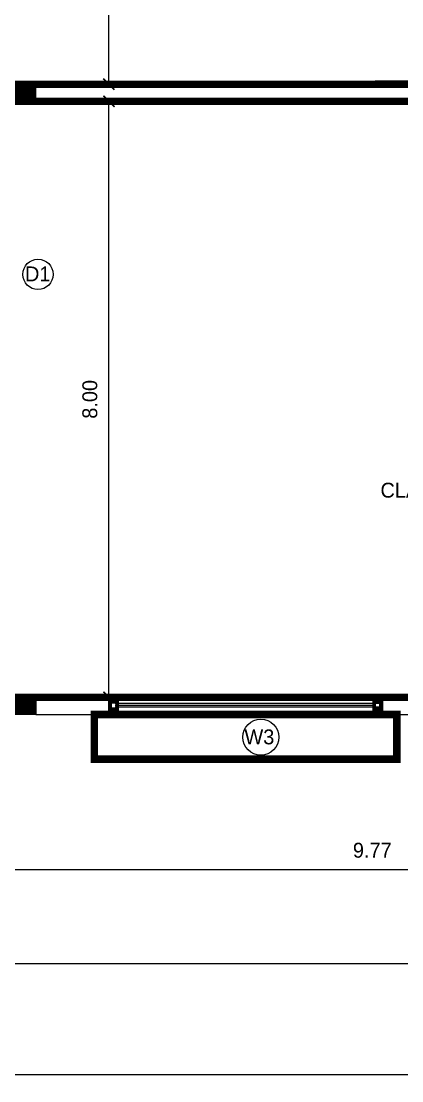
# Model space of a CAD drawing. Header units: metres. Extents: x 6101839 to 6102590, y -6659932 to -6659648.
# Drawn here: x 6102100.32 to 6102105.43, y -6659713.69 to -6659699.46 of the extents above; entities that cross this region are included whole.
import ezdxf

# ---------------------------------------------------------------- set-up
doc = ezdxf.new("R2010")
doc.units = ezdxf.units.M
doc.header["$LTSCALE"] = 500
doc.header["$MEASUREMENT"] = 0
doc.linetypes.add('DASHED2', pattern=[0.375, 0.25, -0.125])
doc.layers.get('0').update_dxf_attribs({"linetype": 'CONTINUOUS'})
doc.layers.get('Defpoints').update_dxf_attribs({"linetype": 'CONTINUOUS'})
for name, color, linetype in [('above', 250, 'DASHED2'), ('BLK_1_FLR_0_CARPET_AREA', 10, 'CONTINUOUS'), ('BLK_1_FLR_0_CHAJJA', 6, 'CONTINUOUS'), ('COL', 2, 'CONTINUOUS'), ('DOORTEXT', 13, 'CONTINUOUS'), ('ED', 30, 'CONTINUOUS'), ('FURN1', 252, 'CONTINUOUS'), ('FURNITURE', 252, 'CONTINUOUS'), ('HATCH', 15, 'CONTINUOUS'), ('TEXT', 4, 'CONTINUOUS'), ('W-SCH', 205, 'CONTINUOUS'), ('wall1', 125, 'CONTINUOUS')]:
    doc.layers.add(name, color=color, linetype=linetype)
doc.styles.add('RM', font='GOTHIC.TTF')
doc.styles.add('S2', font='GOTHIC.TTF')
doc.styles.add('USA TEXT', font='GOTHIC.TTF')
doc.dimstyles.new('1-100-ED', dxfattribs={"dimtxt": 0.2, "dimasz": 0.15, "dimexe": 0.18, "dimexo": 0.0625, "dimgap": 0.15, "dimtad": 1, "dimzin": 0, "dimdsep": 46, "dimtxsty": 'USA TEXT', "dimblk": 'ARCHTICK', "dimcen": 0.1, "dimse1": 1, "dimse2": 1, "dimclrd": 256, "dimclrt": 256, "dimadec": 0, "dimazin": 0, "dimtfac": 1, "dimtofl": 0, "dimtmove": 0, "dimatfit": 3, "dimldrblk": 'ARCHTICK', "dimfxl": 0.18, "dimtolj": 1, "dimtzin": 0, "dimarcsym": 0})

# ---------------------------------------------------------------- blocks, each defined once
blk = doc.blocks.new('NEWCOL')
at = {"layer": 'HATCH'}
h = blk.add_hatch(dxfattribs=at)
h.set_pattern_fill('ANSI31', color=256, scale=3, angle=270, style=0)
h.set_pattern_definition([(315, (-629970.925706138, -258732.0878365731), (6.735192090801866, 6.735192090801863), [])])
h.paths.add_polyline_path([(0, 115), (-115, 115), (-115, 0), (-37.5, 0), (-37.49999999988359, 37.50000000002911), (0, 37.4999999999709)])
h.paths.add_polyline_path([(115, 115.0000000000291), (0, 115), (1.164153e-10, 37.50000000002911), (37.5, 37.4999999999709), (37.5, 0), (115, 0)])
h.paths.add_polyline_path([(115, 0), (37.5, 0), (37.50000000011642, -37.4999999999709), (0, -37.4999999999709), (1.164153e-10, -484.9999999999708), (115, -485)])
h.paths.add_polyline_path([(0, -37.5), (-37.49999999988359, -37.4999999999709), (-37.5, 0), (-115, 0), (-115, -485), (0, -485)])
at = {"layer": 'COL'}
for p, q in [((-115, 0), (115, 0)), ((0, -485), (0, 115))]:
    blk.add_line(p, q, dxfattribs=at)
for points in [[(-115, -485), (115, -485), (115, 115), (-115, 115)], [(-37.5, -37.5), (37.5, -37.5), (37.5, 37.5), (-37.5, 37.5)]]:
    blk.add_lwpolyline(points, close=True, dxfattribs=at)
blk = doc.blocks.new('_ArchTick')
at = {"color": 0, "linetype": 'ByBlock', "const_width": 0.15}
blk.add_lwpolyline([(-0.5, -0.5), (0.5, 0.5)], dxfattribs=at)
blk = doc.blocks.new('*D785')
at = {"layer": 'Defpoints', "color": 0, "transparency": 16777216}
for p in [(6102109.915752954, -6659708.229967844), (6102100.145880518, -6659708.438968014), (6102109.915752954, -6659710.848467844)]:
    blk.add_point(p, dxfattribs=at)
at = {"layer": 'ED', "lineweight": -2, "transparency": 16777216}
blk.add_line((6102100.145880518, -6659710.848467844), (6102109.915752954, -6659710.848467844), dxfattribs=at)
at = {"layer": 'ED', "lineweight": -2, "transparency": 16777216, "xscale": 0.15, "yscale": 0.15, "zscale": 0.15, "rotation": 180}
blk.add_blockref('_ArchTick', (6102100.145880518, -6659710.848467844), dxfattribs=at)
at = {"layer": 'ED', "lineweight": -2, "transparency": 16777216, "xscale": 0.15, "yscale": 0.15, "zscale": 0.15}
blk.add_blockref('_ArchTick', (6102109.915752954, -6659710.848467844), dxfattribs=at)
at = {"layer": 'ED', "transparency": 16777216, "insert": (6102105.030816736, -6659710.593437253), "char_height": 0.2, "attachment_point": 5, "style": 'USA TEXT'}
blk.add_mtext('\\A1;9.77', dxfattribs=at)
blk = doc.blocks.new('*D796')
at = {"layer": 'Defpoints', "color": 0, "transparency": 16777216}
for p in [(6102101.105631869, -6659700.539456065), (6102101.495131903, -6659700.539456065), (6102101.113631669, -6659708.539465864)]:
    blk.add_point(p, dxfattribs=at)
at = {"layer": 'ED', "lineweight": -2, "transparency": 16777216}
blk.add_line((6102101.495131903, -6659708.539465864), (6102101.495131903, -6659700.539456065), dxfattribs=at)
at = {"layer": 'ED', "lineweight": -2, "transparency": 16777216, "xscale": 0.15, "yscale": 0.15, "zscale": 0.15}
for p, rotation in [((6102101.495131903, -6659700.539456065), 90), ((6102101.495131903, -6659708.539465864), 270)]:
    blk.add_blockref('_ArchTick', p, dxfattribs=dict(at, rotation=rotation))
at = {"layer": 'ED', "transparency": 16777216, "insert": (6102101.240101309, -6659704.539460964), "char_height": 0.2, "attachment_point": 5, "rotation": 90, "style": 'USA TEXT'}
blk.add_mtext('\\A1;8.00', dxfattribs=at)
blk = doc.blocks.new('*D834')
at = {"layer": 'Defpoints', "color": 0, "transparency": 16777216}
for p in [(6102101.495131903, -6659697.909456065), (6102101.621131869, -6659697.909456065), (6102101.610131868, -6659700.309456065)]:
    blk.add_point(p, dxfattribs=at)
at = {"layer": 'ED', "lineweight": -2, "transparency": 16777216}
blk.add_line((6102101.495131903, -6659700.309456065), (6102101.495131903, -6659697.909456065), dxfattribs=at)
at = {"layer": 'ED', "lineweight": -2, "transparency": 16777216, "xscale": 0.15, "yscale": 0.15, "zscale": 0.15}
for p, rotation in [((6102101.495131903, -6659697.909456065), 90), ((6102101.495131903, -6659700.309456065), 270)]:
    blk.add_blockref('_ArchTick', p, dxfattribs=dict(at, rotation=rotation))
at = {"layer": 'ED', "transparency": 16777216, "insert": (6102101.240101309, -6659699.109456064), "char_height": 0.2, "attachment_point": 5, "rotation": 90, "style": 'USA TEXT'}
blk.add_mtext('\\A1;2.40', dxfattribs=at)
blk = doc.blocks.new('*D879')
at = {"layer": 'Defpoints', "color": 0, "transparency": 16777216}
for p in [(6102059.699795042, -6659708.421967847), (6102120.154599587, -6659708.420967773), (6102120.154599587, -6659713.604180175)]:
    blk.add_point(p, dxfattribs=at)
at = {"layer": 'ED', "lineweight": -2, "transparency": 16777216}
blk.add_line((6102059.699795042, -6659713.604180175), (6102120.154599587, -6659713.604180175), dxfattribs=at)
at = {"layer": 'ED', "lineweight": -2, "transparency": 16777216, "xscale": 0.15, "yscale": 0.15, "zscale": 0.15, "rotation": 180}
blk.add_blockref('_ArchTick', (6102059.699795042, -6659713.604180175), dxfattribs=at)
at = {"layer": 'ED', "lineweight": -2, "transparency": 16777216, "xscale": 0.15, "yscale": 0.15, "zscale": 0.15}
blk.add_blockref('_ArchTick', (6102120.154599587, -6659713.604180175), dxfattribs=at)
at = {"layer": 'ED', "transparency": 16777216, "insert": (6102089.927197315, -6659713.349149584), "char_height": 0.2, "attachment_point": 5, "style": 'USA TEXT'}
blk.add_mtext('\\A1;60.45', dxfattribs=at)
blk = doc.blocks.new('*D1257')
at = {"layer": 'Defpoints', "color": 0, "transparency": 16777216}
for p in [(6102099.915888937, -6659708.326117006), (6102120.14579538, -6659708.324745743), (6102120.14579538, -6659712.111413122)]:
    blk.add_point(p, dxfattribs=at)
at = {"layer": 'ED', "lineweight": -2, "transparency": 16777216}
blk.add_line((6102099.915888937, -6659712.111413122), (6102120.14579538, -6659712.111413122), dxfattribs=at)
at = {"layer": 'ED', "lineweight": -2, "transparency": 16777216, "xscale": 0.15, "yscale": 0.15, "zscale": 0.15, "rotation": 180}
blk.add_blockref('_ArchTick', (6102099.915888937, -6659712.111413122), dxfattribs=at)
at = {"layer": 'ED', "lineweight": -2, "transparency": 16777216, "xscale": 0.15, "yscale": 0.15, "zscale": 0.15}
blk.add_blockref('_ArchTick', (6102120.14579538, -6659712.111413122), dxfattribs=at)
at = {"layer": 'ED', "transparency": 16777216, "insert": (6102110.030842159, -6659711.856382531), "char_height": 0.2, "attachment_point": 5, "style": 'USA TEXT'}
blk.add_mtext('\\A1;20.23', dxfattribs=at)

msp = doc.modelspace()

# ---------------------------------------------------------------- linework, layer by layer
at = {"layer": 'above', "const_width": 0.1}
msp.add_lwpolyline([(6102101.300752955, -6659708.769493792), (6102101.300752955, -6659709.369493794), (6102105.360768047, -6659709.369493794), (6102105.360752958, -6659708.769595417)], dxfattribs=at)
at = {"layer": 'BLK_1_FLR_0_CARPET_AREA', "color": 15, "linetype": 'Continuous', "const_width": 0.1}
msp.add_lwpolyline([(6102106.145738749, -6659700.309456062), (6102099.915752329, -6659700.309976214), (6102099.915981143, -6659703.845225281), (6102097.715752953, -6659703.845367688), (6102097.715752957, -6659701.112570769), (6102097.485752955, -6659701.11257077), (6102097.485700702, -6659702.312570771), (6102093.785722773, -6659702.312570771), (6102093.785755044, -6659701.112570769), (6102093.555752956, -6659701.112570769), (6102093.555752956, -6659703.84572631), (6102091.356159437, -6659703.845840779), (6102091.355752952, -6659700.309976214), (6102085.12576716, -6659700.309976214)], dxfattribs=at)
msp.add_lwpolyline([(6102109.915752954, -6659708.539456061), (6102109.915752954, -6659702.769456062), (6102105.915752957, -6659702.769456062), (6102105.915738748, -6659702.539456061), (6102106.145738749, -6659702.539456061), (6102106.145738749, -6659700.539456061), (6102100.145752955, -6659700.539456061), (6102100.145752955, -6659701.654467632), (6102099.91583935, -6659701.654482513), (6102099.915752955, -6659703.654456061), (6102100.145776891, -6659703.654468033), (6102100.145688117, -6659708.539448269)], close=True, dxfattribs=at)
at = {"layer": 'BLK_1_FLR_0_CHAJJA', "linetype": 'Continuous', "const_width": 0.1}
msp.add_lwpolyline([(6102101.300752955, -6659709.369493794), (6102105.360752958, -6659709.369493794), (6102105.360752958, -6659708.769595417), (6102101.300752955, -6659708.769595417)], close=True, dxfattribs=at)
at = {"layer": 'FURN1', "linetype": 'ByBlock'}
for p, q in [((6102101.530747168, -6659708.539418328), (6102105.130741378, -6659708.539342866)), ((6102105.130747166, -6659708.76941833), (6102101.530752955, -6659708.769493792))]:
    msp.add_line(p, q, dxfattribs=at)
at = {"layer": 'FURN1', "const_width": 0.1}
for points in [[(6102101.530750113, -6659708.672917263), (6102101.580750112, -6659708.672915868), (6102101.580748716, -6659708.622915866), (6102101.530748715, -6659708.622917264)], [(6102101.531375208, -6659708.672915452), (6102101.581375208, -6659708.672914023), (6102101.581373777, -6659708.62291402), (6102101.531373777, -6659708.622915451)], [(6102105.130119733, -6659708.672834828), (6102105.080119733, -6659708.672836088), (6102105.080118475, -6659708.622836086), (6102105.130118473, -6659708.622834828)], [(6102105.130744828, -6659708.672836607), (6102105.080744827, -6659708.672837897), (6102105.080743537, -6659708.622837897), (6102105.130743536, -6659708.622836608)]]:
    msp.add_lwpolyline(points, close=True, dxfattribs=at)
at = {"layer": 'FURNITURE', "linetype": 'ByBlock', "ltscale": 0.2}
for p, q in [((6102105.130118473, -6659708.622834828), (6102101.581373777, -6659708.622910257)), ((6102105.130119733, -6659708.672834828), (6102101.580750112, -6659708.672915868))]:
    msp.add_line(p, q, dxfattribs=at)
at = {"layer": 'FURNITURE', "color": 4, "linetype": 'ByBlock', "ltscale": 0.2}
msp.add_line((6102105.080119104, -6659708.647836087), (6102101.580749414, -6659708.64791029), dxfattribs=at)
at = {"layer": 'W-SCH'}
for centre, radius in [((6102100.543095834, -6659702.861892602), 0.2037454751308166), ((6102103.535463803, -6659709.073954238), 0.2424160592048741)]:
    msp.add_circle(centre, radius, dxfattribs=at)
at = {"layer": 'wall1', "linetype": 'ByBlock'}
for p, q in [((6102106.145738749, -6659700.309456062), (6102099.915752955, -6659700.309456062)), ((6102106.145738749, -6659700.539456061), (6102100.145752955, -6659700.539456061)), ((6102099.915766229, -6659708.539444093), (6102101.530747169, -6659708.53947344)), ((6102101.530752952, -6659708.76941833), (6102101.530747168, -6659708.539418328)), ((6102105.130741381, -6659708.539418328), (6102105.780737352, -6659708.539384504)), ((6102105.130747166, -6659708.76941833), (6102105.130741381, -6659708.539418328)), ((6102100.515755043, -6659708.769422228), (6102101.530752952, -6659708.76941833)), ((6102105.130747166, -6659708.76941833), (6102105.780749332, -6659708.76949119))]:
    msp.add_line(p, q, dxfattribs=at)

# ---------------------------------------------------------------- block references
at = {"layer": 'COL', "yscale": 0.001, "zscale": 0.001, "rotation": 90}
for p, xscale in [((6102100.030754566, -6659700.424976214), 0.001), ((6102100.030755044, -6659708.654422229), -0.001)]:
    msp.add_blockref('NEWCOL', p, dxfattribs=dict(at, xscale=xscale))

# ---------------------------------------------------------------- texts
at = {"layer": 'DOORTEXT', "color": 3, "style": 'RM'}
for s, p in [('D1', (6102100.368783427, -6659702.955796557)), ('W3', (6102103.314266936, -6659709.170345212))]:
    msp.add_text(s, height=0.2, dxfattribs=at).set_placement(p)
at = {"layer": 'TEXT', "color": 7, "style": 'S2'}
msp.add_text('CLASS ROOM', height=0.2, dxfattribs=at).set_placement((6102105.140689787, -6659705.858786885))

# ---------------------------------------------------------------- dimensions: what is measured, and where the dimension line sits
at = {"layer": 'ED'}
for base, p1, p2, picture, middle in [((6102101.495131903, -6659697.909456065), (6102101.610131866, -6659700.309456062), (6102101.621131867, -6659697.909456061), '*D834', (6102101.240101309, -6659699.109456064)), ((6102101.495131903, -6659700.539456065), (6102101.113631667, -6659708.53946586), (6102101.105631867, -6659700.539456061), '*D796', (6102101.240101309, -6659704.539460964))]:
    dim = msp.add_linear_dim(base=base, p1=p1, p2=p2, angle=90, dimstyle='1-100-ED', dxfattribs=at)
    dim.commit()
    dim.dimension.update_dxf_attribs({"geometry": picture, "text_midpoint": middle})
for base, p1, p2, picture, middle in [((6102120.14579538, -6659712.111413122), (6102099.915888937, -6659708.326117006), (6102120.14579538, -6659708.324745743), '*D1257', (6102110.030842159, -6659711.856382531)), ((6102109.915752954, -6659710.848467844), (6102100.145880518, -6659708.438968014), (6102109.915752954, -6659708.229967844), '*D785', (6102105.030816736, -6659710.593437253)), ((6102120.154599587, -6659713.604180175), (6102059.699795042, -6659708.421967847), (6102120.154599587, -6659708.420967773), '*D879', (6102089.927197315, -6659713.349149584))]:
    dim = msp.add_linear_dim(base=base, p1=p1, p2=p2, dimstyle='1-100-ED', dxfattribs=at)
    dim.commit()
    dim.dimension.update_dxf_attribs({"geometry": picture, "text_midpoint": middle})

doc.saveas('drawing.dxf')
